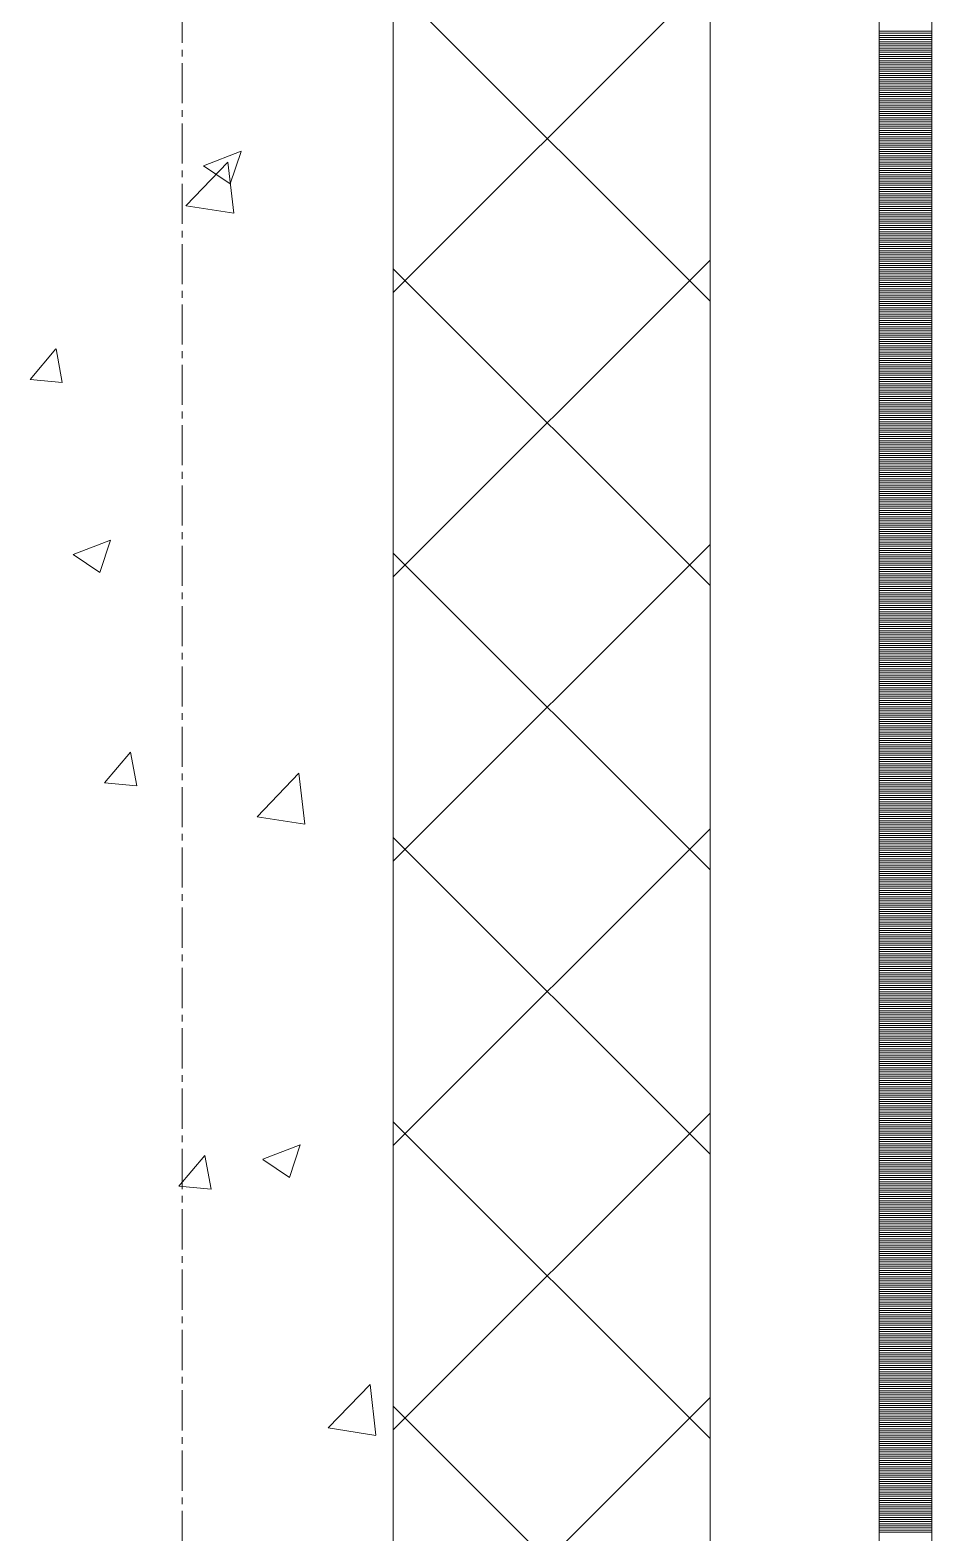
# Model space of a CAD drawing. Header units: millimetres. Extents: x 470010 to 1231400, y -134005 to 421770.
# Drawn here: x 529033 to 529460, y -80282 to -79570 of the extents above; entities that cross this region are included whole.
import ezdxf

# ---------------------------------------------------------------- set-up
doc = ezdxf.new("R2010")
doc.units = ezdxf.units.MM
doc.linetypes.add('CENTER2', pattern=[28.575, 19.05, -3.175, 3.175, -3.175])
doc.layers.add('АР_Оси_РД_100', color=7, linetype='Continuous', lineweight=0, true_color=0x525252)
for name, color, linetype, lineweight in [('АР_Стены ПЕНОблок', 52, 'Continuous', 20), ('АР_Тонкая', 254, 'Continuous', 5), ('АР_Утеплитель', 31, 'Continuous', 0), ('АР_Штриховка', 8, 'Continuous', 0)]:
    doc.layers.add(name, color=color, linetype=linetype, lineweight=lineweight)

msp = doc.modelspace()

# ---------------------------------------------------------------- linework, layer by layer
at = {"layer": 'АР_Оси_РД_100', "linetype": 'CENTER2'}
msp.add_line((529104.533, -97435.876), (529104.533, -61707.197), dxfattribs=at)
at = {"layer": 'АР_Стены ПЕНОблок', "color": 18, "linetype": 'Continuous', "lineweight": 20, "true_color": 0x000000}
msp.add_line((529204.532, -81935.876), (529204.532, -71735.876), dxfattribs=at)
at = {"layer": 'АР_Тонкая', "color": 18, "linetype": 'Continuous', "lineweight": 5, "true_color": 0x000000}
for p, q in [((529354.532, -71735.876), (529354.532, -81935.876)), ((529434.532, -81935.876), (529434.532, -71735.876)), ((529434.532, -71735.876), (529434.532, -81935.876)), ((529459.532, -81935.876), (529459.532, -71735.876))]:
    msp.add_line(p, q, dxfattribs=at)
at = {"layer": 'АР_Утеплитель', "color": 18, "linetype": 'Continuous', "lineweight": 0, "true_color": 0x000000}
for p, q in [((529204.532, -71735.876), (529204.532, -81935.876)), ((529354.532, -81935.876), (529354.532, -71735.876))]:
    msp.add_line(p, q, dxfattribs=at)
at = {"layer": 'АР_Штриховка', "color": 18, "linetype": 'Continuous', "lineweight": 0, "true_color": 0x000000}
for p, q in [((529204.532, -79694.619), (529354.532, -79544.619)), ((529354.532, -79698.763), (529204.532, -79548.763)), ((529434.532, -79570.876), (529459.532, -79570.876)), ((529434.532, -79571.876), (529459.532, -79571.876)), ((529434.532, -79572.876), (529459.532, -79572.876)), ((529434.532, -79573.876), (529459.532, -79573.876)), ((529434.532, -79574.876), (529459.532, -79574.876)), ((529434.532, -79575.876), (529459.532, -79575.876)), ((529434.532, -79576.876), (529459.532, -79576.876)), ((529434.532, -79577.876), (529459.532, -79577.876)), ((529434.532, -79578.876), (529459.532, -79578.876)), ((529434.532, -79579.876), (529459.532, -79579.876)), ((529434.532, -79580.876), (529459.532, -79580.876)), ((529434.532, -79581.876), (529459.532, -79581.876)), ((529434.532, -79582.876), (529459.532, -79582.876)), ((529434.532, -79583.876), (529459.532, -79583.876)), ((529434.532, -79584.876), (529459.532, -79584.876)), ((529434.532, -79585.876), (529459.532, -79585.876)), ((529434.532, -79586.876), (529459.532, -79586.876)), ((529434.532, -79587.876), (529459.532, -79587.876)), ((529434.532, -79588.876), (529459.532, -79588.876)), ((529434.532, -79589.876), (529459.532, -79589.876)), ((529434.532, -79590.876), (529459.532, -79590.876)), ((529434.532, -79591.876), (529459.532, -79591.876)), ((529434.532, -79592.876), (529459.532, -79592.876)), ((529434.532, -79593.876), (529459.532, -79593.876)), ((529434.532, -79594.876), (529459.532, -79594.876)), ((529434.532, -79595.876), (529459.532, -79595.876)), ((529434.532, -79596.876), (529459.532, -79596.876)), ((529434.532, -79597.876), (529459.532, -79597.876)), ((529434.532, -79598.876), (529459.532, -79598.876)), ((529434.532, -79599.876), (529459.532, -79599.876)), ((529434.532, -79600.876), (529459.532, -79600.876)), ((529434.532, -79601.876), (529459.532, -79601.876)), ((529434.532, -79602.876), (529459.532, -79602.876)), ((529434.532, -79603.876), (529459.532, -79603.876)), ((529434.532, -79604.876), (529459.532, -79604.876)), ((529434.532, -79605.876), (529459.532, -79605.876)), ((529434.532, -79606.876), (529459.532, -79606.876)), ((529434.532, -79607.876), (529459.532, -79607.876)), ((529434.532, -79608.876), (529459.532, -79608.876)), ((529434.532, -79609.876), (529459.532, -79609.876)), ((529434.532, -79610.876), (529459.532, -79610.876)), ((529434.532, -79611.876), (529459.532, -79611.876)), ((529434.532, -79612.876), (529459.532, -79612.876)), ((529434.532, -79613.876), (529459.532, -79613.876)), ((529434.532, -79614.876), (529459.532, -79614.876)), ((529434.532, -79615.876), (529459.532, -79615.876)), ((529434.532, -79616.876), (529459.532, -79616.876)), ((529434.532, -79617.876), (529459.532, -79617.876)), ((529434.532, -79618.876), (529459.532, -79618.876)), ((529434.532, -79619.876), (529459.532, -79619.876)), ((529434.532, -79620.876), (529459.532, -79620.876)), ((529434.532, -79621.876), (529459.532, -79621.876)), ((529434.532, -79622.876), (529459.532, -79622.876)), ((529434.532, -79623.876), (529459.532, -79623.876)), ((529114.715, -79634.636), (529132.5, -79627.809)), ((529127.334, -79643.202), (529132.484, -79627.853)), ((529434.532, -79624.876), (529459.532, -79624.876)), ((529434.532, -79625.876), (529459.532, -79625.876)), ((529434.532, -79626.876), (529459.532, -79626.876)), ((529434.532, -79627.876), (529459.532, -79627.876)), ((529434.532, -79628.876), (529459.532, -79628.876)), ((529434.532, -79629.876), (529459.532, -79629.876)), ((529434.532, -79630.876), (529459.532, -79630.876)), ((529106.376, -79653.576), (529126.16, -79632.957)), ((529114.695, -79634.679), (529127.33, -79643.201)), ((529128.986, -79657.077), (529126.18, -79632.954)), ((529434.532, -79631.876), (529459.532, -79631.876)), ((529434.532, -79632.876), (529459.532, -79632.876)), ((529434.532, -79633.876), (529459.532, -79633.876)), ((529434.532, -79634.876), (529459.532, -79634.876)), ((529434.532, -79635.876), (529459.532, -79635.876)), ((529434.532, -79636.876), (529459.532, -79636.876)), ((529434.532, -79637.876), (529459.532, -79637.876)), ((529434.532, -79638.876), (529459.532, -79638.876)), ((529434.532, -79639.876), (529459.532, -79639.876)), ((529434.532, -79640.876), (529459.532, -79640.876)), ((529434.532, -79641.876), (529459.532, -79641.876)), ((529434.532, -79642.876), (529459.532, -79642.876)), ((529434.532, -79643.876), (529459.532, -79643.876)), ((529434.532, -79644.876), (529459.532, -79644.876)), ((529434.532, -79645.876), (529459.532, -79645.876)), ((529434.532, -79646.876), (529459.532, -79646.876)), ((529434.532, -79647.876), (529459.532, -79647.876)), ((529434.532, -79648.876), (529459.532, -79648.876)), ((529434.532, -79649.876), (529459.532, -79649.876)), ((529434.532, -79650.876), (529459.532, -79650.876)), ((529434.532, -79651.876), (529459.532, -79651.876)), ((529106.391, -79653.607), (529128.981, -79657.111)), ((529434.532, -79652.876), (529459.532, -79652.876)), ((529434.532, -79653.876), (529459.532, -79653.876)), ((529434.532, -79654.876), (529459.532, -79654.876)), ((529434.532, -79655.876), (529459.532, -79655.876)), ((529434.532, -79656.876), (529459.532, -79656.876)), ((529434.532, -79657.876), (529459.532, -79657.876)), ((529434.532, -79658.876), (529459.532, -79658.876)), ((529434.532, -79659.876), (529459.532, -79659.876)), ((529434.532, -79660.876), (529459.532, -79660.876)), ((529434.532, -79661.876), (529459.532, -79661.876)), ((529434.532, -79662.876), (529459.532, -79662.876)), ((529434.532, -79663.876), (529459.532, -79663.876)), ((529434.532, -79664.876), (529459.532, -79664.876)), ((529434.532, -79665.876), (529459.532, -79665.876)), ((529434.532, -79666.876), (529459.532, -79666.876)), ((529434.532, -79667.876), (529459.532, -79667.876)), ((529434.532, -79668.876), (529459.532, -79668.876)), ((529434.532, -79669.876), (529459.532, -79669.876)), ((529434.532, -79670.876), (529459.532, -79670.876)), ((529434.532, -79671.876), (529459.532, -79671.876)), ((529434.532, -79672.876), (529459.532, -79672.876)), ((529204.532, -79829.323), (529354.532, -79679.323)), ((529434.532, -79673.876), (529459.532, -79673.876)), ((529434.532, -79674.876), (529459.532, -79674.876)), ((529434.532, -79675.876), (529459.532, -79675.876)), ((529434.532, -79676.876), (529459.532, -79676.876)), ((529434.532, -79677.876), (529459.532, -79677.876)), ((529434.532, -79678.876), (529459.532, -79678.876)), ((529434.532, -79679.876), (529459.532, -79679.876)), ((529354.532, -79833.466), (529204.532, -79683.466)), ((529434.532, -79680.876), (529459.532, -79680.876)), ((529434.532, -79681.876), (529459.532, -79681.876)), ((529434.532, -79682.876), (529459.532, -79682.876)), ((529434.532, -79683.876), (529459.532, -79683.876)), ((529434.532, -79684.876), (529459.532, -79684.876)), ((529434.532, -79685.876), (529459.532, -79685.876)), ((529434.532, -79686.876), (529459.532, -79686.876)), ((529434.532, -79687.876), (529459.532, -79687.876)), ((529434.532, -79688.876), (529459.532, -79688.876)), ((529434.532, -79689.876), (529459.532, -79689.876)), ((529434.532, -79690.876), (529459.532, -79690.876)), ((529434.532, -79691.876), (529459.532, -79691.876)), ((529434.532, -79692.876), (529459.532, -79692.876)), ((529434.532, -79693.876), (529459.532, -79693.876)), ((529434.532, -79694.876), (529459.532, -79694.876)), ((529434.532, -79695.876), (529459.532, -79695.876)), ((529434.532, -79696.876), (529459.532, -79696.876)), ((529434.532, -79697.876), (529459.532, -79697.876)), ((529434.532, -79698.876), (529459.532, -79698.876)), ((529434.532, -79699.876), (529459.532, -79699.876)), ((529434.532, -79700.876), (529459.532, -79700.876)), ((529434.532, -79701.876), (529459.532, -79701.876)), ((529434.532, -79702.876), (529459.532, -79702.876)), ((529434.532, -79703.876), (529459.532, -79703.876)), ((529434.532, -79704.876), (529459.532, -79704.876)), ((529434.532, -79705.876), (529459.532, -79705.876)), ((529434.532, -79706.876), (529459.532, -79706.876)), ((529434.532, -79707.876), (529459.532, -79707.876)), ((529434.532, -79708.876), (529459.532, -79708.876)), ((529434.532, -79709.876), (529459.532, -79709.876)), ((529434.532, -79710.876), (529459.532, -79710.876)), ((529434.532, -79711.876), (529459.532, -79711.876)), ((529434.532, -79712.876), (529459.532, -79712.876)), ((529434.532, -79713.876), (529459.532, -79713.876)), ((529434.532, -79714.876), (529459.532, -79714.876)), ((529434.532, -79715.876), (529459.532, -79715.876)), ((529032.563, -79735.934), (529044.808, -79721.34)), ((529047.816, -79737.25), (529044.879, -79721.329)), ((529434.532, -79716.876), (529459.532, -79716.876)), ((529434.532, -79717.876), (529459.532, -79717.876)), ((529434.532, -79718.876), (529459.532, -79718.876)), ((529434.532, -79719.876), (529459.532, -79719.876)), ((529434.532, -79720.876), (529459.532, -79720.876)), ((529434.532, -79721.876), (529459.532, -79721.876)), ((529434.532, -79722.876), (529459.532, -79722.876)), ((529434.532, -79723.876), (529459.532, -79723.876)), ((529434.532, -79724.876), (529459.532, -79724.876)), ((529434.532, -79725.876), (529459.532, -79725.876)), ((529434.532, -79726.876), (529459.532, -79726.876)), ((529434.532, -79727.876), (529459.532, -79727.876)), ((529434.532, -79728.876), (529459.532, -79728.876)), ((529434.532, -79729.876), (529459.532, -79729.876)), ((529032.563, -79735.935), (529047.745, -79737.263)), ((529434.532, -79730.876), (529459.532, -79730.876)), ((529434.532, -79731.876), (529459.532, -79731.876)), ((529434.532, -79732.876), (529459.532, -79732.876)), ((529434.532, -79733.876), (529459.532, -79733.876)), ((529434.532, -79734.876), (529459.532, -79734.876)), ((529434.532, -79735.876), (529459.532, -79735.876)), ((529434.532, -79736.876), (529459.532, -79736.876)), ((529434.532, -79737.876), (529459.532, -79737.876)), ((529434.532, -79738.876), (529459.532, -79738.876)), ((529434.532, -79739.876), (529459.532, -79739.876)), ((529434.532, -79740.876), (529459.532, -79740.876)), ((529434.532, -79741.876), (529459.532, -79741.876)), ((529434.532, -79742.876), (529459.532, -79742.876)), ((529434.532, -79743.876), (529459.532, -79743.876)), ((529434.532, -79744.876), (529459.532, -79744.876)), ((529434.532, -79745.876), (529459.532, -79745.876)), ((529434.532, -79746.876), (529459.532, -79746.876)), ((529434.532, -79747.876), (529459.532, -79747.876)), ((529434.532, -79748.876), (529459.532, -79748.876)), ((529434.532, -79749.876), (529459.532, -79749.876)), ((529434.532, -79750.876), (529459.532, -79750.876)), ((529434.532, -79751.876), (529459.532, -79751.876)), ((529434.532, -79752.876), (529459.532, -79752.876)), ((529434.532, -79753.876), (529459.532, -79753.876)), ((529434.532, -79754.876), (529459.532, -79754.876)), ((529434.532, -79755.876), (529459.532, -79755.876)), ((529434.532, -79756.876), (529459.532, -79756.876)), ((529434.532, -79757.876), (529459.532, -79757.876)), ((529434.532, -79758.876), (529459.532, -79758.876)), ((529434.532, -79759.876), (529459.532, -79759.876)), ((529434.532, -79760.876), (529459.532, -79760.876)), ((529434.532, -79761.876), (529459.532, -79761.876)), ((529434.532, -79762.876), (529459.532, -79762.876)), ((529434.532, -79763.876), (529459.532, -79763.876)), ((529434.532, -79764.876), (529459.532, -79764.876)), ((529434.532, -79765.876), (529459.532, -79765.876)), ((529434.532, -79766.876), (529459.532, -79766.876)), ((529434.532, -79767.876), (529459.532, -79767.876)), ((529434.532, -79768.876), (529459.532, -79768.876)), ((529434.532, -79769.876), (529459.532, -79769.876)), ((529434.532, -79770.876), (529459.532, -79770.876)), ((529434.532, -79771.876), (529459.532, -79771.876)), ((529434.532, -79772.876), (529459.532, -79772.876)), ((529434.532, -79773.876), (529459.532, -79773.876)), ((529434.532, -79774.876), (529459.532, -79774.876)), ((529434.532, -79775.876), (529459.532, -79775.876)), ((529434.532, -79776.876), (529459.532, -79776.876)), ((529434.532, -79777.876), (529459.532, -79777.876)), ((529434.532, -79778.876), (529459.532, -79778.876)), ((529434.532, -79779.876), (529459.532, -79779.876)), ((529434.532, -79780.876), (529459.532, -79780.876)), ((529434.532, -79781.876), (529459.532, -79781.876)), ((529434.532, -79782.876), (529459.532, -79782.876)), ((529434.532, -79783.876), (529459.532, -79783.876)), ((529434.532, -79784.876), (529459.532, -79784.876)), ((529434.532, -79785.876), (529459.532, -79785.876)), ((529434.532, -79786.876), (529459.532, -79786.876)), ((529434.532, -79787.876), (529459.532, -79787.876)), ((529434.532, -79788.876), (529459.532, -79788.876)), ((529434.532, -79789.876), (529459.532, -79789.876)), ((529434.532, -79790.876), (529459.532, -79790.876)), ((529434.532, -79791.876), (529459.532, -79791.876)), ((529434.532, -79792.876), (529459.532, -79792.876)), ((529434.532, -79793.876), (529459.532, -79793.876)), ((529434.532, -79794.876), (529459.532, -79794.876)), ((529434.532, -79795.876), (529459.532, -79795.876)), ((529434.532, -79796.876), (529459.532, -79796.876)), ((529434.532, -79797.876), (529459.532, -79797.876)), ((529434.532, -79798.876), (529459.532, -79798.876)), ((529434.532, -79799.876), (529459.532, -79799.876)), ((529434.532, -79800.876), (529459.532, -79800.876)), ((529434.532, -79801.876), (529459.532, -79801.876)), ((529434.532, -79802.876), (529459.532, -79802.876)), ((529434.532, -79803.876), (529459.532, -79803.876)), ((529434.532, -79804.876), (529459.532, -79804.876)), ((529434.532, -79805.876), (529459.532, -79805.876)), ((529434.532, -79806.876), (529459.532, -79806.876)), ((529434.532, -79807.876), (529459.532, -79807.876)), ((529434.532, -79808.876), (529459.532, -79808.876)), ((529052.913, -79818.824), (529070.697, -79811.997)), ((529065.532, -79827.39), (529070.682, -79812.041)), ((529204.532, -79964.027), (529354.532, -79814.027)), ((529434.532, -79809.876), (529459.532, -79809.876)), ((529434.532, -79810.876), (529459.532, -79810.876)), ((529434.532, -79811.876), (529459.532, -79811.876)), ((529434.532, -79812.876), (529459.532, -79812.876)), ((529434.532, -79813.876), (529459.532, -79813.876)), ((529434.532, -79814.876), (529459.532, -79814.876)), ((529434.532, -79815.876), (529459.532, -79815.876)), ((529052.893, -79818.867), (529065.528, -79827.389)), ((529354.532, -79968.17), (529204.532, -79818.17)), ((529434.532, -79816.876), (529459.532, -79816.876)), ((529434.532, -79817.876), (529459.532, -79817.876)), ((529434.532, -79818.876), (529459.532, -79818.876)), ((529434.532, -79819.876), (529459.532, -79819.876)), ((529434.532, -79820.876), (529459.532, -79820.876)), ((529434.532, -79821.876), (529459.532, -79821.876)), ((529434.532, -79822.876), (529459.532, -79822.876)), ((529434.532, -79823.876), (529459.532, -79823.876)), ((529434.532, -79824.876), (529459.532, -79824.876)), ((529434.532, -79825.876), (529459.532, -79825.876)), ((529434.532, -79826.876), (529459.532, -79826.876)), ((529434.532, -79827.876), (529459.532, -79827.876)), ((529434.532, -79828.876), (529459.532, -79828.876)), ((529434.532, -79829.876), (529459.532, -79829.876)), ((529434.532, -79830.876), (529459.532, -79830.876)), ((529434.532, -79831.876), (529459.532, -79831.876)), ((529434.532, -79832.876), (529459.532, -79832.876)), ((529434.532, -79833.876), (529459.532, -79833.876)), ((529434.532, -79834.876), (529459.532, -79834.876)), ((529434.532, -79835.876), (529459.532, -79835.876)), ((529434.532, -79836.876), (529459.532, -79836.876)), ((529434.532, -79837.876), (529459.532, -79837.876)), ((529434.532, -79838.876), (529459.532, -79838.876)), ((529434.532, -79839.876), (529459.532, -79839.876)), ((529434.532, -79840.876), (529459.532, -79840.876)), ((529434.532, -79841.876), (529459.532, -79841.876)), ((529434.532, -79842.876), (529459.532, -79842.876)), ((529434.532, -79843.876), (529459.532, -79843.876)), ((529434.532, -79844.876), (529459.532, -79844.876)), ((529434.532, -79845.876), (529459.532, -79845.876)), ((529434.532, -79846.876), (529459.532, -79846.876)), ((529434.532, -79847.876), (529459.532, -79847.876)), ((529434.532, -79848.876), (529459.532, -79848.876)), ((529434.532, -79849.876), (529459.532, -79849.876)), ((529434.532, -79850.876), (529459.532, -79850.876)), ((529434.532, -79851.876), (529459.532, -79851.876)), ((529434.532, -79852.876), (529459.532, -79852.876)), ((529434.532, -79853.876), (529459.532, -79853.876)), ((529434.532, -79854.876), (529459.532, -79854.876)), ((529434.532, -79855.876), (529459.532, -79855.876)), ((529434.532, -79856.876), (529459.532, -79856.876)), ((529434.532, -79857.876), (529459.532, -79857.876)), ((529434.532, -79858.876), (529459.532, -79858.876)), ((529434.532, -79859.876), (529459.532, -79859.876)), ((529434.532, -79860.876), (529459.532, -79860.876)), ((529434.532, -79861.876), (529459.532, -79861.876)), ((529434.532, -79862.876), (529459.532, -79862.876)), ((529434.532, -79863.876), (529459.532, -79863.876)), ((529434.532, -79864.876), (529459.532, -79864.876)), ((529434.532, -79865.876), (529459.532, -79865.876)), ((529434.532, -79866.876), (529459.532, -79866.876)), ((529434.532, -79867.876), (529459.532, -79867.876)), ((529434.532, -79868.876), (529459.532, -79868.876)), ((529434.532, -79869.876), (529459.532, -79869.876)), ((529434.532, -79870.876), (529459.532, -79870.876)), ((529434.532, -79871.876), (529459.532, -79871.876)), ((529434.532, -79872.876), (529459.532, -79872.876)), ((529434.532, -79873.876), (529459.532, -79873.876)), ((529434.532, -79874.876), (529459.532, -79874.876)), ((529434.532, -79875.876), (529459.532, -79875.876)), ((529434.532, -79876.876), (529459.532, -79876.876)), ((529434.532, -79877.876), (529459.532, -79877.876)), ((529434.532, -79878.876), (529459.532, -79878.876)), ((529434.532, -79879.876), (529459.532, -79879.876)), ((529434.532, -79880.876), (529459.532, -79880.876)), ((529434.532, -79881.876), (529459.532, -79881.876)), ((529434.532, -79882.876), (529459.532, -79882.876)), ((529434.532, -79883.876), (529459.532, -79883.876)), ((529434.532, -79884.876), (529459.532, -79884.876)), ((529434.532, -79885.876), (529459.532, -79885.876)), ((529434.532, -79886.876), (529459.532, -79886.876)), ((529434.532, -79887.876), (529459.532, -79887.876)), ((529434.532, -79888.876), (529459.532, -79888.876)), ((529434.532, -79889.876), (529459.532, -79889.876)), ((529434.532, -79890.876), (529459.532, -79890.876)), ((529434.532, -79891.876), (529459.532, -79891.876)), ((529434.532, -79892.876), (529459.532, -79892.876)), ((529434.532, -79893.876), (529459.532, -79893.876)), ((529434.532, -79894.876), (529459.532, -79894.876)), ((529434.532, -79895.876), (529459.532, -79895.876)), ((529434.532, -79896.876), (529459.532, -79896.876)), ((529434.532, -79897.876), (529459.532, -79897.876)), ((529434.532, -79898.876), (529459.532, -79898.876)), ((529434.532, -79899.876), (529459.532, -79899.876)), ((529434.532, -79900.876), (529459.532, -79900.876)), ((529434.532, -79901.876), (529459.532, -79901.876)), ((529434.532, -79902.876), (529459.532, -79902.876)), ((529434.532, -79903.876), (529459.532, -79903.876)), ((529434.532, -79904.876), (529459.532, -79904.876)), ((529434.532, -79905.876), (529459.532, -79905.876)), ((529434.532, -79906.876), (529459.532, -79906.876)), ((529434.532, -79907.876), (529459.532, -79907.876)), ((529067.806, -79926.99), (529080.051, -79912.397)), ((529083.059, -79928.307), (529080.122, -79912.386)), ((529434.532, -79908.876), (529459.532, -79908.876)), ((529434.532, -79909.876), (529459.532, -79909.876)), ((529434.532, -79910.876), (529459.532, -79910.876)), ((529434.532, -79911.876), (529459.532, -79911.876)), ((529434.532, -79912.876), (529459.532, -79912.876)), ((529434.532, -79913.876), (529459.532, -79913.876)), ((529434.532, -79914.876), (529459.532, -79914.876)), ((529140.051, -79943.044), (529159.835, -79922.425)), ((529162.661, -79946.545), (529159.855, -79922.423)), ((529204.508, -79921.132), (529204.532, -79921.149)), ((529204.527, -79921.089), (529204.532, -79921.087)), ((529434.532, -79915.876), (529459.532, -79915.876)), ((529434.532, -79916.876), (529459.532, -79916.876)), ((529434.532, -79917.876), (529459.532, -79917.876)), ((529434.532, -79918.876), (529459.532, -79918.876)), ((529434.532, -79919.876), (529459.532, -79919.876)), ((529434.532, -79920.876), (529459.532, -79920.876)), ((529434.532, -79921.876), (529459.532, -79921.876)), ((529434.532, -79922.876), (529459.532, -79922.876)), ((529067.806, -79926.992), (529082.988, -79928.32)), ((529434.532, -79923.876), (529459.532, -79923.876)), ((529434.532, -79924.876), (529459.532, -79924.876)), ((529434.532, -79925.876), (529459.532, -79925.876)), ((529434.532, -79926.876), (529459.532, -79926.876)), ((529434.532, -79927.876), (529459.532, -79927.876)), ((529434.532, -79928.876), (529459.532, -79928.876)), ((529434.532, -79929.876), (529459.532, -79929.876)), ((529434.532, -79930.876), (529459.532, -79930.876)), ((529434.532, -79931.876), (529459.532, -79931.876)), ((529434.532, -79932.876), (529459.532, -79932.876)), ((529434.532, -79933.876), (529459.532, -79933.876)), ((529434.532, -79934.876), (529459.532, -79934.876)), ((529434.532, -79935.876), (529459.532, -79935.876)), ((529434.532, -79936.876), (529459.532, -79936.876)), ((529140.066, -79943.075), (529162.656, -79946.579)), ((529434.532, -79937.876), (529459.532, -79937.876)), ((529434.532, -79938.876), (529459.532, -79938.876)), ((529434.532, -79939.876), (529459.532, -79939.876)), ((529434.532, -79940.876), (529459.532, -79940.876)), ((529434.532, -79941.876), (529459.532, -79941.876)), ((529434.532, -79942.876), (529459.532, -79942.876)), ((529434.532, -79943.876), (529459.532, -79943.876)), ((529204.532, -80098.73), (529354.532, -79948.73)), ((529434.532, -79944.876), (529459.532, -79944.876)), ((529434.532, -79945.876), (529459.532, -79945.876)), ((529434.532, -79946.876), (529459.532, -79946.876)), ((529434.532, -79947.876), (529459.532, -79947.876)), ((529434.532, -79948.876), (529459.532, -79948.876)), ((529434.532, -79949.876), (529459.532, -79949.876)), ((529434.532, -79950.876), (529459.532, -79950.876)), ((529354.532, -80102.874), (529204.532, -79952.874)), ((529434.532, -79951.876), (529459.532, -79951.876)), ((529434.532, -79952.876), (529459.532, -79952.876)), ((529434.532, -79953.876), (529459.532, -79953.876)), ((529434.532, -79954.876), (529459.532, -79954.876)), ((529434.532, -79955.876), (529459.532, -79955.876)), ((529434.532, -79956.876), (529459.532, -79956.876)), ((529434.532, -79957.876), (529459.532, -79957.876)), ((529434.532, -79958.876), (529459.532, -79958.876)), ((529434.532, -79959.876), (529459.532, -79959.876)), ((529434.532, -79960.876), (529459.532, -79960.876)), ((529434.532, -79961.876), (529459.532, -79961.876)), ((529434.532, -79962.876), (529459.532, -79962.876)), ((529434.532, -79963.876), (529459.532, -79963.876)), ((529434.532, -79964.876), (529459.532, -79964.876)), ((529434.532, -79965.876), (529459.532, -79965.876)), ((529434.532, -79966.876), (529459.532, -79966.876)), ((529434.532, -79967.876), (529459.532, -79967.876)), ((529434.532, -79968.876), (529459.532, -79968.876)), ((529434.532, -79969.876), (529459.532, -79969.876)), ((529434.532, -79970.876), (529459.532, -79970.876)), ((529434.532, -79971.876), (529459.532, -79971.876)), ((529434.532, -79972.876), (529459.532, -79972.876)), ((529434.532, -79973.876), (529459.532, -79973.876)), ((529434.532, -79974.876), (529459.532, -79974.876)), ((529434.532, -79975.876), (529459.532, -79975.876)), ((529434.532, -79976.876), (529459.532, -79976.876)), ((529434.532, -79977.876), (529459.532, -79977.876)), ((529434.532, -79978.876), (529459.532, -79978.876)), ((529434.532, -79979.876), (529459.532, -79979.876)), ((529434.532, -79980.876), (529459.532, -79980.876)), ((529434.532, -79981.876), (529459.532, -79981.876)), ((529434.532, -79982.876), (529459.532, -79982.876)), ((529434.532, -79983.876), (529459.532, -79983.876)), ((529434.532, -79984.876), (529459.532, -79984.876)), ((529434.532, -79985.876), (529459.532, -79985.876)), ((529434.532, -79986.876), (529459.532, -79986.876)), ((529434.532, -79987.876), (529459.532, -79987.876)), ((529434.532, -79988.876), (529459.532, -79988.876)), ((529434.532, -79989.876), (529459.532, -79989.876)), ((529434.532, -79990.876), (529459.532, -79990.876)), ((529434.532, -79991.876), (529459.532, -79991.876)), ((529434.532, -79992.876), (529459.532, -79992.876)), ((529434.532, -79993.876), (529459.532, -79993.876)), ((529434.532, -79994.876), (529459.532, -79994.876)), ((529434.532, -79995.876), (529459.532, -79995.876)), ((529434.532, -79996.876), (529459.532, -79996.876)), ((529434.532, -79997.876), (529459.532, -79997.876)), ((529434.532, -79998.876), (529459.532, -79998.876)), ((529434.532, -79999.876), (529459.532, -79999.876)), ((529434.532, -80000.876), (529459.532, -80000.876)), ((529434.532, -80001.876), (529459.532, -80001.876)), ((529434.532, -80002.876), (529459.532, -80002.876)), ((529434.532, -80003.876), (529459.532, -80003.876)), ((529434.532, -80004.876), (529459.532, -80004.876)), ((529434.532, -80005.876), (529459.532, -80005.876)), ((529434.532, -80006.876), (529459.532, -80006.876)), ((529434.532, -80007.876), (529459.532, -80007.876)), ((529434.532, -80008.876), (529459.532, -80008.876)), ((529434.532, -80009.876), (529459.532, -80009.876)), ((529434.532, -80010.876), (529459.532, -80010.876)), ((529434.532, -80011.876), (529459.532, -80011.876)), ((529434.532, -80012.876), (529459.532, -80012.876)), ((529434.532, -80013.876), (529459.532, -80013.876)), ((529434.532, -80014.876), (529459.532, -80014.876)), ((529434.532, -80015.876), (529459.532, -80015.876)), ((529434.532, -80016.876), (529459.532, -80016.876)), ((529434.532, -80017.876), (529459.532, -80017.876)), ((529434.532, -80018.876), (529459.532, -80018.876)), ((529434.532, -80019.876), (529459.532, -80019.876)), ((529434.532, -80020.876), (529459.532, -80020.876)), ((529434.532, -80021.876), (529459.532, -80021.876)), ((529434.532, -80022.876), (529459.532, -80022.876)), ((529434.532, -80023.876), (529459.532, -80023.876)), ((529434.532, -80024.876), (529459.532, -80024.876)), ((529434.532, -80025.876), (529459.532, -80025.876)), ((529434.532, -80026.876), (529459.532, -80026.876)), ((529434.532, -80027.876), (529459.532, -80027.876)), ((529434.532, -80028.876), (529459.532, -80028.876)), ((529434.532, -80029.876), (529459.532, -80029.876)), ((529434.532, -80030.876), (529459.532, -80030.876)), ((529434.532, -80031.876), (529459.532, -80031.876)), ((529434.532, -80032.876), (529459.532, -80032.876)), ((529434.532, -80033.876), (529459.532, -80033.876)), ((529434.532, -80034.876), (529459.532, -80034.876)), ((529434.532, -80035.876), (529459.532, -80035.876)), ((529434.532, -80036.876), (529459.532, -80036.876)), ((529434.532, -80037.876), (529459.532, -80037.876)), ((529434.532, -80038.876), (529459.532, -80038.876)), ((529434.532, -80039.876), (529459.532, -80039.876)), ((529434.532, -80040.876), (529459.532, -80040.876)), ((529434.532, -80041.876), (529459.532, -80041.876)), ((529434.532, -80042.876), (529459.532, -80042.876)), ((529434.532, -80043.876), (529459.532, -80043.876)), ((529434.532, -80044.876), (529459.532, -80044.876)), ((529434.532, -80045.876), (529459.532, -80045.876)), ((529434.532, -80046.876), (529459.532, -80046.876)), ((529434.532, -80047.876), (529459.532, -80047.876)), ((529434.532, -80048.876), (529459.532, -80048.876)), ((529434.532, -80049.876), (529459.532, -80049.876)), ((529434.532, -80050.876), (529459.532, -80050.876)), ((529434.532, -80051.876), (529459.532, -80051.876)), ((529434.532, -80052.876), (529459.532, -80052.876)), ((529434.532, -80053.876), (529459.532, -80053.876)), ((529434.532, -80054.876), (529459.532, -80054.876)), ((529434.532, -80055.876), (529459.532, -80055.876)), ((529434.532, -80056.876), (529459.532, -80056.876)), ((529434.532, -80057.876), (529459.532, -80057.876)), ((529434.532, -80058.876), (529459.532, -80058.876)), ((529434.532, -80059.876), (529459.532, -80059.876)), ((529434.532, -80060.876), (529459.532, -80060.876)), ((529434.532, -80061.876), (529459.532, -80061.876)), ((529434.532, -80062.876), (529459.532, -80062.876)), ((529434.532, -80063.876), (529459.532, -80063.876)), ((529434.532, -80064.876), (529459.532, -80064.876)), ((529434.532, -80065.876), (529459.532, -80065.876)), ((529434.532, -80066.876), (529459.532, -80066.876)), ((529434.532, -80067.876), (529459.532, -80067.876)), ((529434.532, -80068.876), (529459.532, -80068.876)), ((529434.532, -80069.876), (529459.532, -80069.876)), ((529434.532, -80070.876), (529459.532, -80070.876)), ((529434.532, -80071.876), (529459.532, -80071.876)), ((529434.532, -80072.876), (529459.532, -80072.876)), ((529434.532, -80073.876), (529459.532, -80073.876)), ((529434.532, -80074.876), (529459.532, -80074.876)), ((529434.532, -80075.876), (529459.532, -80075.876)), ((529434.532, -80076.876), (529459.532, -80076.876)), ((529434.532, -80077.876), (529459.532, -80077.876)), ((529434.532, -80078.876), (529459.532, -80078.876)), ((529204.532, -80233.434), (529354.532, -80083.434)), ((529434.532, -80079.876), (529459.532, -80079.876)), ((529434.532, -80080.876), (529459.532, -80080.876)), ((529434.532, -80081.876), (529459.532, -80081.876)), ((529434.532, -80082.876), (529459.532, -80082.876)), ((529434.532, -80083.876), (529459.532, -80083.876)), ((529434.532, -80084.876), (529459.532, -80084.876)), ((529434.532, -80085.876), (529459.532, -80085.876)), ((529354.532, -80237.578), (529204.532, -80087.578)), ((529434.532, -80086.876), (529459.532, -80086.876)), ((529434.532, -80087.876), (529459.532, -80087.876)), ((529434.532, -80088.876), (529459.532, -80088.876)), ((529434.532, -80089.876), (529459.532, -80089.876)), ((529434.532, -80090.876), (529459.532, -80090.876)), ((529434.532, -80091.876), (529459.532, -80091.876)), ((529434.532, -80092.876), (529459.532, -80092.876)), ((529142.725, -80105.277), (529160.51, -80098.45)), ((529155.344, -80113.843), (529160.494, -80098.494)), ((529434.532, -80093.876), (529459.532, -80093.876)), ((529434.532, -80094.876), (529459.532, -80094.876)), ((529434.532, -80095.876), (529459.532, -80095.876)), ((529434.532, -80096.876), (529459.532, -80096.876)), ((529434.532, -80097.876), (529459.532, -80097.876)), ((529434.532, -80098.876), (529459.532, -80098.876)), ((529434.532, -80099.876), (529459.532, -80099.876)), ((529434.532, -80100.876), (529459.532, -80100.876)), ((529103.05, -80118.047), (529115.295, -80103.454)), ((529118.302, -80119.364), (529115.365, -80103.442)), ((529142.706, -80105.32), (529155.34, -80113.842)), ((529434.532, -80101.876), (529459.532, -80101.876)), ((529434.532, -80102.876), (529459.532, -80102.876)), ((529434.532, -80103.876), (529459.532, -80103.876)), ((529434.532, -80104.876), (529459.532, -80104.876)), ((529434.532, -80105.876), (529459.532, -80105.876)), ((529434.532, -80106.876), (529459.532, -80106.876)), ((529434.532, -80107.876), (529459.532, -80107.876)), ((529434.532, -80108.876), (529459.532, -80108.876)), ((529434.532, -80109.876), (529459.532, -80109.876)), ((529434.532, -80110.876), (529459.532, -80110.876)), ((529434.532, -80111.876), (529459.532, -80111.876)), ((529434.532, -80112.876), (529459.532, -80112.876)), ((529434.532, -80113.876), (529459.532, -80113.876)), ((529434.532, -80114.876), (529459.532, -80114.876)), ((529103.05, -80118.048), (529118.232, -80119.377)), ((529434.532, -80115.876), (529459.532, -80115.876)), ((529434.532, -80116.876), (529459.532, -80116.876)), ((529434.532, -80117.876), (529459.532, -80117.876)), ((529434.532, -80118.876), (529459.532, -80118.876)), ((529434.532, -80119.876), (529459.532, -80119.876)), ((529434.532, -80120.876), (529459.532, -80120.876)), ((529434.532, -80121.876), (529459.532, -80121.876)), ((529434.532, -80122.876), (529459.532, -80122.876)), ((529434.532, -80123.876), (529459.532, -80123.876)), ((529434.532, -80124.876), (529459.532, -80124.876)), ((529434.532, -80125.876), (529459.532, -80125.876)), ((529434.532, -80126.876), (529459.532, -80126.876)), ((529434.532, -80127.876), (529459.532, -80127.876)), ((529434.532, -80128.876), (529459.532, -80128.876)), ((529434.532, -80129.876), (529459.532, -80129.876)), ((529434.532, -80130.876), (529459.532, -80130.876)), ((529434.532, -80131.876), (529459.532, -80131.876)), ((529434.532, -80132.876), (529459.532, -80132.876)), ((529434.532, -80133.876), (529459.532, -80133.876)), ((529434.532, -80134.876), (529459.532, -80134.876)), ((529434.532, -80135.876), (529459.532, -80135.876)), ((529434.532, -80136.876), (529459.532, -80136.876)), ((529434.532, -80137.876), (529459.532, -80137.876)), ((529434.532, -80138.876), (529459.532, -80138.876)), ((529434.532, -80139.876), (529459.532, -80139.876)), ((529434.532, -80140.876), (529459.532, -80140.876)), ((529434.532, -80141.876), (529459.532, -80141.876)), ((529434.532, -80142.876), (529459.532, -80142.876)), ((529434.532, -80143.876), (529459.532, -80143.876)), ((529434.532, -80144.876), (529459.532, -80144.876)), ((529434.532, -80145.876), (529459.532, -80145.876)), ((529434.532, -80146.876), (529459.532, -80146.876)), ((529434.532, -80147.876), (529459.532, -80147.876)), ((529434.532, -80148.876), (529459.532, -80148.876)), ((529434.532, -80149.876), (529459.532, -80149.876)), ((529434.532, -80150.876), (529459.532, -80150.876)), ((529434.532, -80151.876), (529459.532, -80151.876)), ((529434.532, -80152.876), (529459.532, -80152.876)), ((529434.532, -80153.876), (529459.532, -80153.876)), ((529434.532, -80154.876), (529459.532, -80154.876)), ((529434.532, -80155.876), (529459.532, -80155.876)), ((529434.532, -80156.876), (529459.532, -80156.876)), ((529434.532, -80157.876), (529459.532, -80157.876)), ((529434.532, -80158.876), (529459.532, -80158.876)), ((529434.532, -80159.876), (529459.532, -80159.876)), ((529434.532, -80160.876), (529459.532, -80160.876)), ((529434.532, -80161.876), (529459.532, -80161.876)), ((529434.532, -80162.876), (529459.532, -80162.876)), ((529434.532, -80163.876), (529459.532, -80163.876)), ((529434.532, -80164.876), (529459.532, -80164.876)), ((529434.532, -80165.876), (529459.532, -80165.876)), ((529434.532, -80166.876), (529459.532, -80166.876)), ((529434.532, -80167.876), (529459.532, -80167.876)), ((529434.532, -80168.876), (529459.532, -80168.876)), ((529434.532, -80169.876), (529459.532, -80169.876)), ((529434.532, -80170.876), (529459.532, -80170.876)), ((529434.532, -80171.876), (529459.532, -80171.876)), ((529434.532, -80172.876), (529459.532, -80172.876)), ((529434.532, -80173.876), (529459.532, -80173.876)), ((529434.532, -80174.876), (529459.532, -80174.876)), ((529434.532, -80175.876), (529459.532, -80175.876)), ((529434.532, -80176.876), (529459.532, -80176.876)), ((529434.532, -80177.876), (529459.532, -80177.876)), ((529434.532, -80178.876), (529459.532, -80178.876)), ((529434.532, -80179.876), (529459.532, -80179.876)), ((529434.532, -80180.876), (529459.532, -80180.876)), ((529434.532, -80181.876), (529459.532, -80181.876)), ((529434.532, -80182.876), (529459.532, -80182.876)), ((529434.532, -80183.876), (529459.532, -80183.876)), ((529434.532, -80184.876), (529459.532, -80184.876)), ((529434.532, -80185.876), (529459.532, -80185.876)), ((529434.532, -80186.876), (529459.532, -80186.876)), ((529434.532, -80187.876), (529459.532, -80187.876)), ((529434.532, -80188.876), (529459.532, -80188.876)), ((529434.532, -80189.876), (529459.532, -80189.876)), ((529434.532, -80190.876), (529459.532, -80190.876)), ((529434.532, -80191.876), (529459.532, -80191.876)), ((529434.532, -80192.876), (529459.532, -80192.876)), ((529434.532, -80193.876), (529459.532, -80193.876)), ((529434.532, -80194.876), (529459.532, -80194.876)), ((529434.532, -80195.876), (529459.532, -80195.876)), ((529434.532, -80196.876), (529459.532, -80196.876)), ((529434.532, -80197.876), (529459.532, -80197.876)), ((529434.532, -80198.876), (529459.532, -80198.876)), ((529434.532, -80199.876), (529459.532, -80199.876)), ((529434.532, -80200.876), (529459.532, -80200.876)), ((529434.532, -80201.876), (529459.532, -80201.876)), ((529434.532, -80202.876), (529459.532, -80202.876)), ((529434.532, -80203.876), (529459.532, -80203.876)), ((529434.532, -80204.876), (529459.532, -80204.876)), ((529434.532, -80205.876), (529459.532, -80205.876)), ((529434.532, -80206.876), (529459.532, -80206.876)), ((529173.726, -80232.512), (529193.51, -80211.894)), ((529196.336, -80236.014), (529193.529, -80211.891)), ((529434.532, -80207.876), (529459.532, -80207.876)), ((529434.532, -80208.876), (529459.532, -80208.876)), ((529434.532, -80209.876), (529459.532, -80209.876)), ((529434.532, -80210.876), (529459.532, -80210.876)), ((529434.532, -80211.876), (529459.532, -80211.876)), ((529434.532, -80212.876), (529459.532, -80212.876)), ((529434.532, -80213.876), (529459.532, -80213.876)), ((529204.532, -80368.138), (529354.532, -80218.138)), ((529434.532, -80214.876), (529459.532, -80214.876)), ((529434.532, -80215.876), (529459.532, -80215.876)), ((529434.532, -80216.876), (529459.532, -80216.876)), ((529434.532, -80217.876), (529459.532, -80217.876)), ((529434.532, -80218.876), (529459.532, -80218.876)), ((529434.532, -80219.876), (529459.532, -80219.876)), ((529434.532, -80220.876), (529459.532, -80220.876)), ((529434.532, -80221.876), (529459.532, -80221.876)), ((529354.532, -80372.282), (529204.532, -80222.282)), ((529434.532, -80222.876), (529459.532, -80222.876)), ((529434.532, -80223.876), (529459.532, -80223.876)), ((529434.532, -80224.876), (529459.532, -80224.876)), ((529434.532, -80225.876), (529459.532, -80225.876)), ((529434.532, -80226.876), (529459.532, -80226.876)), ((529434.532, -80227.876), (529459.532, -80227.876)), ((529434.532, -80228.876), (529459.532, -80228.876)), ((529173.741, -80232.543), (529196.33, -80236.047)), ((529434.532, -80229.876), (529459.532, -80229.876)), ((529434.532, -80230.876), (529459.532, -80230.876)), ((529434.532, -80231.876), (529459.532, -80231.876)), ((529434.532, -80232.876), (529459.532, -80232.876)), ((529434.532, -80233.876), (529459.532, -80233.876)), ((529434.532, -80234.876), (529459.532, -80234.876)), ((529434.532, -80235.876), (529459.532, -80235.876)), ((529434.532, -80236.876), (529459.532, -80236.876)), ((529434.532, -80237.876), (529459.532, -80237.876)), ((529434.532, -80238.876), (529459.532, -80238.876)), ((529434.532, -80239.876), (529459.532, -80239.876)), ((529434.532, -80240.876), (529459.532, -80240.876)), ((529434.532, -80241.876), (529459.532, -80241.876)), ((529434.532, -80242.876), (529459.532, -80242.876)), ((529434.532, -80243.876), (529459.532, -80243.876)), ((529434.532, -80244.876), (529459.532, -80244.876)), ((529434.532, -80245.876), (529459.532, -80245.876)), ((529434.532, -80246.876), (529459.532, -80246.876)), ((529434.532, -80247.876), (529459.532, -80247.876)), ((529434.532, -80248.876), (529459.532, -80248.876)), ((529434.532, -80249.876), (529459.532, -80249.876)), ((529434.532, -80250.876), (529459.532, -80250.876)), ((529434.532, -80251.876), (529459.532, -80251.876)), ((529434.532, -80252.876), (529459.532, -80252.876)), ((529434.532, -80253.876), (529459.532, -80253.876)), ((529434.532, -80254.876), (529459.532, -80254.876)), ((529434.532, -80255.876), (529459.532, -80255.876)), ((529434.532, -80256.876), (529459.532, -80256.876)), ((529434.532, -80257.876), (529459.532, -80257.876)), ((529434.532, -80258.876), (529459.532, -80258.876)), ((529434.532, -80259.876), (529459.532, -80259.876)), ((529434.532, -80260.876), (529459.532, -80260.876)), ((529434.532, -80261.876), (529459.532, -80261.876)), ((529434.532, -80262.876), (529459.532, -80262.876)), ((529434.532, -80263.876), (529459.532, -80263.876)), ((529434.532, -80264.876), (529459.532, -80264.876)), ((529434.532, -80265.876), (529459.532, -80265.876)), ((529434.532, -80266.876), (529459.532, -80266.876)), ((529434.532, -80267.876), (529459.532, -80267.876)), ((529434.532, -80268.876), (529459.532, -80268.876)), ((529434.532, -80269.876), (529459.532, -80269.876)), ((529434.532, -80270.876), (529459.532, -80270.876)), ((529434.532, -80271.876), (529459.532, -80271.876)), ((529434.532, -80272.876), (529459.532, -80272.876)), ((529434.532, -80273.876), (529459.532, -80273.876)), ((529434.532, -80274.876), (529459.532, -80274.876)), ((529434.532, -80275.876), (529459.532, -80275.876)), ((529434.532, -80276.876), (529459.532, -80276.876)), ((529434.532, -80277.876), (529459.532, -80277.876)), ((529434.532, -80278.876), (529459.532, -80278.876)), ((529434.532, -80279.876), (529459.532, -80279.876)), ((529434.532, -80280.876), (529459.532, -80280.876)), ((529434.532, -80281.876), (529459.532, -80281.876))]:
    msp.add_line(p, q, dxfattribs=at)

doc.saveas('drawing.dxf')
